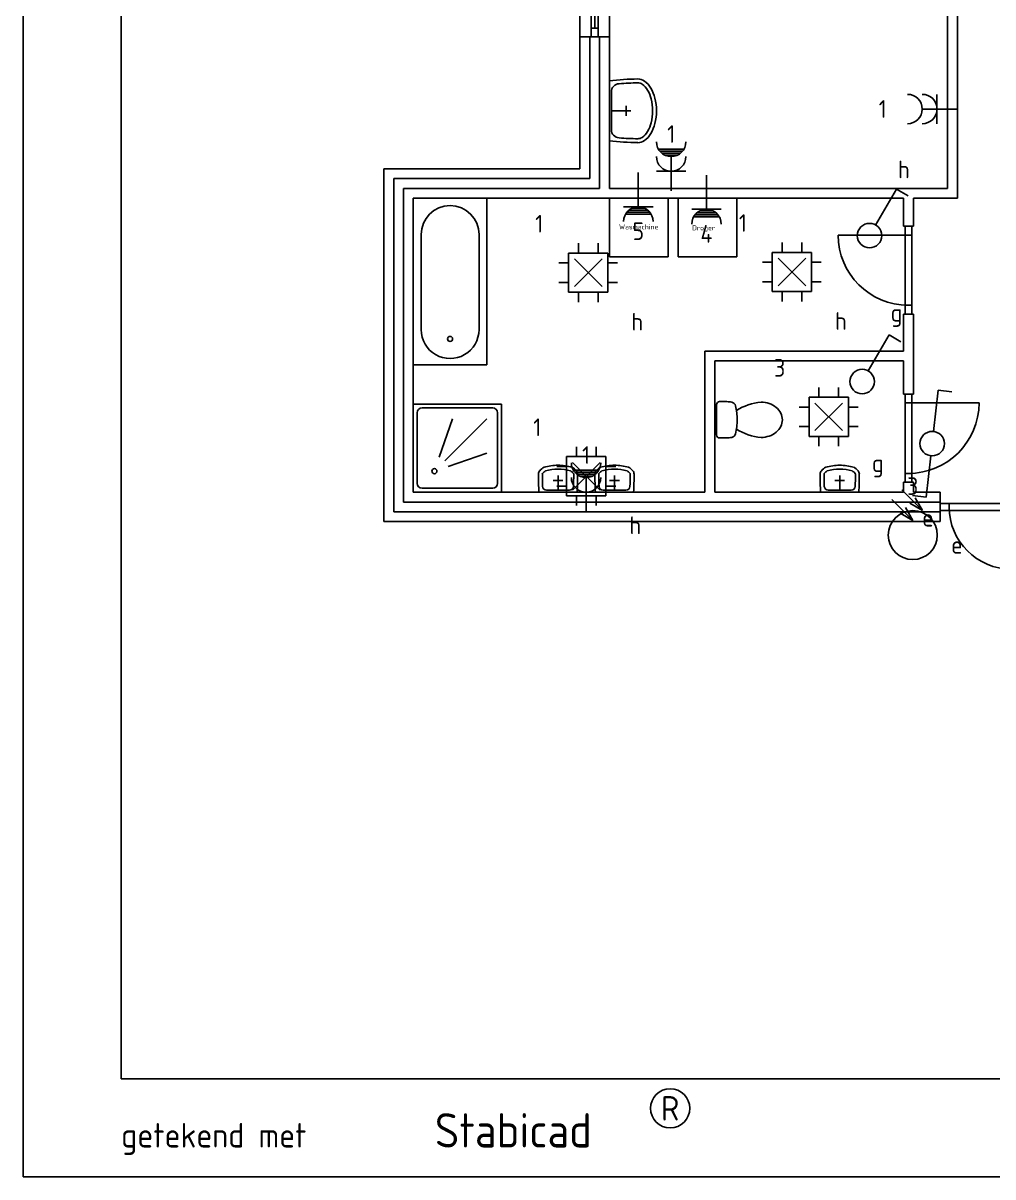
# Model space of a CAD drawing. Header units: millimetres. Extents: x 0 to 29700, y 0 to 21000.
# Drawn here: x 0 to 9892, y 0 to 11771 of the extents above; entities that cross this region are included whole.
import ezdxf
from ezdxf.enums import TextEntityAlignment as Align

# ---------------------------------------------------------------- set-up
doc = ezdxf.new("R2010")
doc.units = ezdxf.units.MM
doc.header["$LTSCALE"] = 100
for name, color, linetype in [('00ATT018', 7, 'Continuous'), ('00KAD025', 2, 'Continuous'), ('00KAD070', 5, 'Continuous'), ('AL21----', 7, 'Continuous'), ('AL22----', 7, 'Continuous'), ('AL31----', 7, 'Continuous'), ('AL32----', 7, 'Continuous'), ('AL74----', 7, 'Continuous'), ('BL$2----', 7, 'Continuous'), ('EL6222--', 3, 'Continuous'), ('EL6311--', 3, 'Continuous'), ('EL6312--', 3, 'Continuous')]:
    doc.layers.add(name, color=color, linetype=linetype)
doc.styles.add('STABICAD-018', font='ISOCP.SHX', dxfattribs={"height": 180})
doc.styles.add('STABICAD-025', font='ISOCP.SHX', dxfattribs={"height": 250})
doc.styles.add('STABICAD-035', font='ISOCP.SHX', dxfattribs={"height": 350})

# ---------------------------------------------------------------- blocks, each defined once
blk = doc.blocks.new('A4-LANDSCAPE')
at = {"layer": '00KAD025', "linetype": 'Continuous'}
for p, q in [((0, 210), (0, 0)), ((0, 0), (297, 0))]:
    blk.add_line(p, q, dxfattribs=at)
blk.add_circle((66, 7), 2, dxfattribs=at)
at = {"layer": '00KAD070', "linetype": 'Continuous'}
for p, q in [((10, 200), (10, 10)), ((10, 10), (287, 10))]:
    blk.add_line(p, q, dxfattribs=at)
at = {"layer": '00KAD025', "linetype": 'Continuous', "style": 'STABICAD-025'}
blk.add_text('R', height=2.5, dxfattribs=at).set_placement((66, 7), align=Align.MIDDLE)
at = {"layer": '00KAD025', "linetype": 'Continuous'}
for s, height, style, p in [('Stabicad', 3.5, 'STABICAD-035', (42, 3)), ('getekend met', 2.5, 'STABICAD-025', (10, 3))]:
    blk.add_text(s, height=height, dxfattribs=dict(at, style=style)).set_placement(p)
blk = doc.blocks.new('*U3', base_point=(9763, 6835))
at = {"color": 0}
for p, q in [((9355, 6870), (9445, 6870)), ((9355, 6800), (9355, 6870)), ((9445, 6870), (9445, 6800)), ((9445, 6870), (10080, 6870)), ((10170, 6870), (10080, 6870)), ((10080, 6870), (10080, 6800)), ((10080, 6835), (10080, 6200)), ((10170, 6800), (10170, 6870)), ((9445, 6800), (9355, 6800)), ((9445, 6800), (10080, 6800)), ((10080, 6800), (10170, 6800))]:
    blk.add_line(p, q, dxfattribs=at)
blk.add_arc((10080, 6835), 635, 180, 270, dxfattribs=at)
blk = doc.blocks.new('*U4', base_point=(9030, 9251))
at = {"color": 0}
for p, q in [((8995, 9699), (8995, 9609)), ((9065, 9699), (8995, 9699)), ((9065, 9609), (9065, 9699)), ((9030, 9609), (8312, 9609)), ((8995, 9609), (9065, 9609)), ((8995, 8892), (8995, 9609)), ((9065, 8892), (9065, 9609)), ((8995, 8802), (8995, 8892)), ((8995, 8892), (9065, 8892)), ((9065, 8892), (9065, 8802)), ((9065, 8802), (8995, 8802))]:
    blk.add_line(p, q, dxfattribs=at)
blk.add_arc((9030, 9609), 717, 180, 270, dxfattribs=at)
blk = doc.blocks.new('114-37M')
at = {"color": 0, "linetype": 'Continuous'}
for p, q in [((-50, 170), (50, 170)), ((0, 20), (0, 220)), ((-307, 0), (307, 0)), ((-192, 20), (192, 20))]:
    blk.add_line(p, q, dxfattribs=at)
for points in [[(325, 290, 0.155337), (304, 357, 0.106738), (230, 424, 0.072991), (130, 464, 0.059466), (0, 480, 0.059466), (-130, 464, 0.072991), (-230, 424, 0.106738), (-304, 357, 0.155337), (-325, 290, 0.155337)], [(285, 290, 0.155337), (271, 333, 0.106738), (210, 390, 0.072991), (121, 426, 0.059466), (0, 440, 0.059466), (-121, 426, 0.072991), (-210, 390, 0.106738), (-271, 333, 0.155337), (-285, 290, 0.155337)]]:
    blk.add_lwpolyline(points, format="xyb", dxfattribs=at)
for centre, radius, start, end in [((2577, 325), 2902, 180.6823, 186.4212), ((2577, 325), 2862, 180.6918, 184.5346), ((-2577, 325), 2862, 355.4654, 359.3082), ((-2577, 325), 2902, 353.5788, 359.3177), ((-192, 105), 85, 184.5346, 270), ((192, 105), 85, 270, 355.4654)]:
    blk.add_arc(centre, radius, start, end, dxfattribs=at)
blk = doc.blocks.new('114-37I')
at = {"color": 0, "linetype": 'Continuous'}
for p, q in [((-1700, 0), (-1700, 750)), ((-1700, 750), (0, 750)), ((0, 0), (0, 750)), ((-1330, 670), (-360, 670)), ((0, 0), (-1700, 0)), ((-360, 80), (-1330, 80))]:
    blk.add_line(p, q, dxfattribs=at)
blk.add_circle((-265, 375), 26, dxfattribs=at)
for centre, start, end in [((-1330, 375), 90, 270), ((-360, 375), 270, 90)]:
    blk.add_arc(centre, 295, start, end, dxfattribs=at)
blk = doc.blocks.new('114-37K')
at = {"color": 0, "linetype": 'Continuous'}
for p, q in [((900, 900), (0, 900)), ((0, 900), (0, 0)), ((810, 860), (90, 860)), ((900, 0), (900, 900)), ((40, 810), (40, 90)), ((264, 357), (399, 750)), ((321, 321), (750, 750)), ((860, 90), (860, 810)), ((357, 264), (750, 399)), ((0, 0), (900, 0)), ((90, 40), (810, 40))]:
    blk.add_line(p, q, dxfattribs=at)
blk.add_circle((215, 215), 26, dxfattribs=at)
for centre, start, end in [((90, 810), 90, 180), ((810, 810), 0, 90), ((90, 90), 180, 270), ((810, 90), 270, 0)]:
    blk.add_arc(centre, 50, start, end, dxfattribs=at)
blk = doc.blocks.new('114-37N')
at = {"color": 0, "linetype": 'Continuous'}
for p, q in [((-50, 120), (50, 120)), ((0, 20), (0, 170)), ((-195, 0), (195, 0)), ((-117, 20), (117, 20))]:
    blk.add_line(p, q, dxfattribs=at)
for centre, radius, start, end in [((-84, 135), 133, 116.0384, 140.8374), ((0, -241), 516, 90, 106.0083), ((0, -241), 516, 73.9917, 90), ((84, 135), 133, 39.1626, 63.9616), ((-127, 178), 73.5, 145.2527, 174.5381), ((2813, 176), 3013, 179.8295, 183.3434), ((-127, 178), 33.5, 147.7957, 171.9781), ((2813, 176), 2973, 179.8719, 182.261), ((-84, 135), 93.2, 118.0492, 139.7589), ((0, -241), 476, 90, 105.556), ((0, -241), 476, 74.444, 90), ((84, 135), 93.2, 40.2411, 61.9508), ((127, 178), 33.5, 8.0219, 32.2043), ((-2813, 176), 2973, 357.739, 0.1281), ((127, 178), 73.5, 5.4619, 34.7473), ((-2813, 176), 3013, 356.6566, 0.1705), ((-117, 60), 40, 182.261, 270), ((117, 60), 40, 270, 357.739)]:
    blk.add_arc(centre, radius, start, end, dxfattribs=at)
blk = doc.blocks.new('*U19', base_point=(9030, 7537))
at = {"color": 0}
for p, q in [((8995, 7987), (8995, 7897)), ((9065, 7987), (8995, 7987)), ((8995, 7897), (9065, 7897)), ((8995, 7177), (8995, 7897)), ((9030, 7897), (9750, 7897)), ((9065, 7897), (9065, 7987)), ((9065, 7177), (9065, 7897)), ((8995, 7087), (8995, 7177)), ((8995, 7177), (9065, 7177)), ((9065, 7087), (8995, 7087)), ((9065, 7177), (9065, 7087))]:
    blk.add_line(p, q, dxfattribs=at)
blk.add_arc((9030, 7897), 720, 270, 0, dxfattribs=at)
blk = doc.blocks.new('114-37O')
at = {"color": 0, "linetype": 'Continuous'}
for p, q in [((-185, 30), (-185, 104)), ((155, 0), (-155, 0)), ((185, 30), (185, 104))]:
    blk.add_line(p, q, dxfattribs=at)
for points in [[(0, 670, 0.116537), (-67, 654, 0.104226), (-127, 606, 0.090519), (-166, 537, 0.082749), (-180, 453, 0.082749)], [(180, 453, 0.082749), (166, 537, 0.090519), (127, 606, 0.104226), (67, 654, 0.116537), (0, 670, 0.116537)]]:
    blk.add_lwpolyline(points, format="xyb", dxfattribs=at)
for centre, radius, start, end in [((389, 507), 572, 185.4721, 212.2561), ((-389, 507), 572, 327.7439, 354.5279), ((164, 87), 350, 169.0987, 177.2225), ((-130, 144), 50, 103.75, 169.0987), ((-11, -343), 552, 88.8789, 103.75), ((11, -343), 552, 76.25, 91.1211), ((130, 144), 50, 10.9013, 76.25), ((-164, 87), 350, 2.7775, 10.9013), ((-155, 30), 30, 180, 270), ((155, 30), 30, 270, 0)]:
    blk.add_arc(centre, radius, start, end, dxfattribs=at)
blk = doc.blocks.new('*U24', base_point=(5830, 12724))
at = {"color": 0}
for p, q in [((5795, 13819, 800), (5795, 13729, 800)), ((5865, 13819, 800), (5795, 13819, 800)), ((5865, 13729, 800), (5865, 13819, 800)), ((5795, 13729, 800), (5865, 13729, 800)), ((5795, 13729, 800), (5795, 11720, 800)), ((5830, 13729, 890), (5830, 11720, 890)), ((5865, 13729, 800), (5865, 11720, 800)), ((5795, 11720, 800), (5795, 11630, 800)), ((5865, 11720, 800), (5795, 11720, 800)), ((5865, 11630, 800), (5865, 11720, 800)), ((5795, 11630, 800), (5865, 11630, 800))]:
    blk.add_line(p, q, dxfattribs=at)
blk = doc.blocks.new('111502')
at = {"color": 0, "linetype": 'Continuous'}
for p, q in [((-1, 2), (-1, 3)), ((1, 2), (1, 3)), ((-2, 2), (-2, -2)), ((2, 2), (-2, 2)), ((-1.41, -1.41), (1.41, 1.41)), ((1.41, -1.41), (-1.41, 1.41)), ((2, -2), (2, 2)), ((-2, 1), (-3, 1)), ((2, 1), (3, 1)), ((-3, -1), (-2, -1)), ((2, -1), (3, -1)), ((-2, -2), (2, -2)), ((-1, -2), (-1, -3)), ((1, -2), (1, -3))]:
    blk.add_line(p, q, dxfattribs=at)
at = {"color": 0, "linetype": 'Continuous', "style": 'STABICAD-018'}
for tag, p in [('PANEL', (0, 6.87)), ('CIRCUIT', (0, 3.87)), ('SUBCIRCUIT', (4.5, 3.87)), ('ARTICLECODE', (0, 0)), ('SWITCHCODE', (5.85, -1))]:
    blk.add_attdef(tag, text='', height=1.8, dxfattribs=at).set_placement(p, align=Align.MIDDLE)
at = {"color": 0, "linetype": 'Continuous', "style": 'STABICAD-018', "flags": 1}
blk.add_attdef('POWERCODE', text='', height=1.8, dxfattribs=at).set_placement((13, 3.87), align=Align.MIDDLE)
blk = doc.blocks.new('111304WD')
at = {"color": 0, "linetype": 'Continuous'}
for p, q in [((1.3, 5.25), (-1.3, 5.25)), ((1.16, 5.05), (-1.16, 5.05)), ((0.96, 4.85), (-0.96, 4.85)), ((-1.5, 4.5), (1.5, 4.5)), ((0.65, 4.65), (-0.65, 4.65)), ((0, 1), (0, 4.5))]:
    blk.add_line(p, q, dxfattribs=at)
blk.add_arc((0, 6), 1.5, 180, 0, dxfattribs=at)
at = {"color": 0, "linetype": 'Continuous', "style": 'STABICAD-018'}
for tag, p in [('PANEL', (0, 11.5)), ('CIRCUIT', (0, 8.5)), ('SUBCIRCUIT', (4.5, 8.5)), ('ARTICLECODE', (0, 0))]:
    blk.add_attdef(tag, text='', height=1.8, dxfattribs=at).set_placement(p, align=Align.MIDDLE)
at = {"color": 0, "linetype": 'Continuous', "style": 'STABICAD-018', "flags": 1}
blk.add_attdef('POWERCODE', text='', height=1.8, dxfattribs=at).set_placement((13, 8.5), align=Align.MIDDLE)
blk = doc.blocks.new('111304AW')
at = {"color": 0, "linetype": 'Continuous'}
for p, q in [((1.3, 5.25), (-1.3, 5.25)), ((1.16, 5.05), (-1.16, 5.05)), ((0.96, 4.85), (-0.96, 4.85)), ((0.65, 4.65), (-0.65, 4.65)), ((0, 1), (0, 4.5)), ((-1.5, 3), (1.5, 3))]:
    blk.add_line(p, q, dxfattribs=at)
for centre in [(0, 6), (0, 4.5)]:
    blk.add_arc(centre, 1.5, 180, 0, dxfattribs=at)
at = {"color": 0, "linetype": 'Continuous', "style": 'STABICAD-018'}
for tag, p in [('PANEL', (0, 11.5)), ('CIRCUIT', (0, 8.5)), ('SUBCIRCUIT', (4.5, 8.5)), ('ARTICLECODE', (0, 0))]:
    blk.add_attdef(tag, text='', height=1.8, dxfattribs=at).set_placement(p, align=Align.MIDDLE)
at = {"color": 0, "linetype": 'Continuous', "style": 'STABICAD-018', "flags": 1}
blk.add_attdef('POWERCODE', text='', height=1.8, dxfattribs=at).set_placement((13, 8.5), align=Align.MIDDLE)
blk = doc.blocks.new('1114A1')
at = {"color": 0, "linetype": 'Continuous'}
for p, q in [((0.62, 3.33), (2.74, 7)), ((2.74, 7), (3.95, 6.3))]:
    blk.add_line(p, q, dxfattribs=at)
blk.add_circle((0, 2.25), 1.25, dxfattribs=at)
at = {"color": 0, "linetype": 'Continuous', "style": 'STABICAD-018'}
for tag, p in [('SWITCHCODE', (3.36, 9)), ('ARTICLECODE', (0, 0))]:
    blk.add_attdef(tag, text='', height=1.8, dxfattribs=at).set_placement(p, align=Align.MIDDLE)
blk = doc.blocks.new('111304A')
at = {"color": 0, "linetype": 'Continuous'}
for p, q in [((0, 1), (0, 4.5)), ((-1.5, 3), (1.5, 3))]:
    blk.add_line(p, q, dxfattribs=at)
for centre in [(0, 6), (0, 4.5)]:
    blk.add_arc(centre, 1.5, 180, 0, dxfattribs=at)
at = {"color": 0, "linetype": 'Continuous', "style": 'STABICAD-018'}
for tag, p in [('PANEL', (0, 11.5)), ('CIRCUIT', (0, 8.5)), ('SUBCIRCUIT', (4.5, 8.5)), ('ARTICLECODE', (0, 0))]:
    blk.add_attdef(tag, text='', height=1.8, dxfattribs=at).set_placement(p, align=Align.MIDDLE)
at = {"color": 0, "linetype": 'Continuous', "style": 'STABICAD-018', "flags": 1}
blk.add_attdef('POWERCODE', text='', height=1.8, dxfattribs=at).set_placement((13, 8.5), align=Align.MIDDLE)
blk = doc.blocks.new('020901')
at = {"color": 0, "linetype": 'Continuous'}
for p, q in [((-2.12, 7.12), (0, 5)), ((-1.12, 8.12), (1, 6)), ((1, 6), (0.25, 7.3)), ((0, 5), (-0.75, 6.3)), ((1, 6), (-0.3, 6.75)), ((0, 5), (-1.3, 5.75))]:
    blk.add_line(p, q, dxfattribs=at)
blk = doc.blocks.new('*U40')
at = {"color": 0, "linetype": 'Continuous'}
blk.add_circle((0, 3.5), 2.5, dxfattribs=at)
blk.add_blockref('020901', (0, 0), dxfattribs=at)
at = {"color": 0, "linetype": 'Continuous', "style": 'STABICAD-018'}
for tag, p in [('PANEL', (0, 11.5)), ('CIRCUIT', (0, 8.5)), ('SUBCIRCUIT', (4.5, 8.5)), ('LIGHTFIXTURECODE', (0, 3.5)), ('SWITCHCODE', (4.5, 2.5))]:
    blk.add_attdef(tag, text='', height=1.8, dxfattribs=at).set_placement(p, align=Align.MIDDLE)
blk = doc.blocks.new('111406')
at = {"color": 0, "linetype": 'Continuous'}
for p, q in [((0.62, 3.33), (2.74, 7)), ((2.74, 7), (3.95, 6.3)), ((-0.62, 1.17), (-2.74, -2.5)), ((-2.74, -2.5), (-3.95, -1.8))]:
    blk.add_line(p, q, dxfattribs=at)
blk.add_circle((0, 2.25), 1.25, dxfattribs=at)
at = {"color": 0, "linetype": 'Continuous', "style": 'STABICAD-018'}
for tag, p in [('SWITCHCODE', (3.42, 9)), ('ARTICLECODE', (0, 0))]:
    blk.add_attdef(tag, text='', height=1.8, dxfattribs=at).set_placement(p, align=Align.MIDDLE)

msp = doc.modelspace()

# ---------------------------------------------------------------- linework, layer by layer
at = {"layer": '00ATT018'}
for p, q in [((5980, 9985), (5980, 9385)), ((6580, 9385), (6580, 9985)), ((6580, 9985), (6680, 9985)), ((6680, 9985), (6680, 9385)), ((7280, 9385), (7280, 9985)), ((5980, 9385), (6580, 9385)), ((6680, 9385), (7280, 9385))]:
    msp.add_line(p, q, dxfattribs=at)
at = {"layer": 'AL21----', "linetype": 'Continuous'}
for p, q in [((5680, 13819), (5680, 11630)), ((5980, 13819), (5980, 11630)), ((5680, 11630), (5680, 10285)), ((5680, 11630), (5980, 11630)), ((5780, 11630), (5780, 10185)), ((5880, 11630), (5880, 10085)), ((5980, 11630), (5980, 10085)), ((9355, 6685), (9355, 6985))]:
    msp.add_line(p, q, dxfattribs=at)
at = {"layer": 'AL21----'}
for p, q in [((3680, 6685), (3680, 10285)), ((3680, 10285), (5680, 10285)), ((3780, 6785), (3780, 10185)), ((3780, 10185), (5780, 10185)), ((3880, 6885), (3880, 10085)), ((3880, 10085), (5880, 10085)), ((3980, 6985), (3980, 9985)), ((3980, 9985), (5980, 9985)), ((5980, 6985), (3980, 6985)), ((6954, 6985), (5980, 6985)), ((8980, 6985), (7054, 6985)), ((9355, 6985), (9080, 6985)), ((5980, 6885), (3880, 6885)), ((9355, 6885), (5980, 6885)), ((5980, 6785), (3780, 6785)), ((9355, 6785), (5980, 6785)), ((5980, 6685), (3680, 6685)), ((9355, 6685), (5980, 6685))]:
    msp.add_line(p, q, dxfattribs=at)
at = {"layer": 'AL22----'}
for p, q in [((9430, 13392), (9430, 10085)), ((9530, 13392), (9530, 9985)), ((5980, 10085), (9430, 10085)), ((5980, 9985), (8980, 9985)), ((9080, 9985), (9530, 9985)), ((9430, 9985), (9530, 9985)), ((6954, 6985), (6954, 8425)), ((6954, 8425), (8980, 8425)), ((7054, 6985), (7054, 8325)), ((7054, 8325), (8980, 8325)), ((8980, 6985), (8980, 7087)), ((8980, 7087), (8980, 6985)), ((9080, 7087), (9080, 6985)), ((3980, 6985), (6954, 6985)), ((7054, 6985), (8980, 6985))]:
    msp.add_line(p, q, dxfattribs=at)
at = {"layer": 'AL22----', "linetype": 'Continuous'}
for p, q in [((8980, 9699), (8980, 9985)), ((8980, 9699), (8980, 9985)), ((9080, 9699), (9080, 9985)), ((9080, 9699), (8980, 9699)), ((9080, 8802), (8980, 8802)), ((8980, 8425), (8980, 8802)), ((8980, 8425), (8980, 8802)), ((9080, 7987), (9080, 8802)), ((8980, 7987), (8980, 8325)), ((8980, 7987), (8980, 8325)), ((9080, 7987), (8980, 7987)), ((9080, 7087), (8980, 7087))]:
    msp.add_line(p, q, dxfattribs=at)

# ---------------------------------------------------------------- block references
at = {"layer": 'AL31----'}
for name, p in [('*U24', (5830, 12724)), ('*U3', (9763, 6835))]:
    msp.add_blockref(name, p, dxfattribs=at)
at = {"layer": 'AL32----'}
for name, p in [('*U4', (9030, 9251)), ('*U19', (9030, 7537))]:
    msp.add_blockref(name, p, dxfattribs=at)
at = {"layer": 'AL74----'}
for name, p, rotation in [('114-37M', (5980, 10876), 270), ('114-37I', (3980, 8284), 270), ('114-37O', (7074, 7724), 270), ('114-37N', (6032, 6985), 2.856381797755603e-12)]:
    msp.add_blockref(name, p, dxfattribs=dict(at, rotation=rotation))
for name, p in [('114-37K', (3980, 6985)), ('114-37N', (5456, 6985)), ('114-37N', (8329, 6985))]:
    msp.add_blockref(name, p, dxfattribs=at)
at = {"layer": 'BL$2----', "xscale": 100, "yscale": 100, "zscale": 100}
msp.add_blockref('A4-LANDSCAPE', (0, 0), dxfattribs=at)
at = {"layer": 'EL6222--', "linetype": 'Continuous'}
ref = msp.add_blockref('111304A', (9621, 10894), dxfattribs=dict(at, xscale=100, yscale=100, zscale=100, rotation=90.00000000000001))
ref.add_attrib('CIRCUIT', '1', dxfattribs={"layer": '0', "color": 1, "linetype": 'Continuous', "height": 180, "style": 'STABICAD-018'}).set_placement((8767, 10895), align=Align.MIDDLE)
ref = msp.add_blockref('111304AW', (6610, 9959), dxfattribs=dict(at, xscale=100, yscale=100, zscale=100))
ref.add_attrib('CIRCUIT', '1', dxfattribs={"layer": '0', "color": 1, "linetype": 'Continuous', "height": 180, "style": 'STABICAD-018'}).set_placement((6610, 10639), align=Align.MIDDLE)
ref = msp.add_blockref('111304WD', (6275, 10347), dxfattribs=dict(at, xscale=100, yscale=100, zscale=100, rotation=180))
ref.add_attrib('CIRCUIT', '5', dxfattribs={"layer": '0', "color": 1, "linetype": 'Continuous', "height": 180, "style": 'STABICAD-018'}).set_placement((6275, 9648), align=Align.MIDDLE)
ref = msp.add_blockref('111304WD', (6970, 10321), dxfattribs=dict(at, xscale=100, yscale=100, zscale=100, rotation=180))
ref.add_attrib('CIRCUIT', '4', dxfattribs={"layer": '0', "color": 1, "linetype": 'Continuous', "height": 180, "style": 'STABICAD-018'}).set_placement((6970, 9621), align=Align.MIDDLE)
ref = msp.add_blockref('111304AW', (5742, 6685), dxfattribs=dict(at, xscale=100, yscale=100, zscale=100))
ref.add_attrib('CIRCUIT', '1', dxfattribs={"layer": '0', "color": 1, "linetype": 'Continuous', "height": 180, "style": 'STABICAD-018'}).set_placement((5742, 7364), align=Align.MIDDLE)
at = {"layer": 'EL6311--', "linetype": 'Continuous'}
ref = msp.add_blockref('1114A1', (8633, 9378), dxfattribs=dict(at, xscale=100, yscale=100, zscale=100))
ref.add_attrib('SWITCHCODE', 'h', dxfattribs={"layer": '0', "color": 1, "linetype": 'Continuous', "height": 180, "style": 'STABICAD-018'}).set_placement((8983, 10278), align=Align.MIDDLE)
ref = msp.add_blockref('111502', (5764, 9225), dxfattribs=dict(at, xscale=100, yscale=100, zscale=100))
ref.add_attrib('CIRCUIT', '1', dxfattribs={"layer": '0', "color": 1, "linetype": 'Continuous', "height": 180, "style": 'STABICAD-018'}).set_placement((5264, 9725), align=Align.MIDDLE)
ref.add_attrib('SWITCHCODE', 'h', dxfattribs={"layer": '0', "color": 1, "linetype": 'Continuous', "height": 180, "style": 'STABICAD-018'}).set_placement((6264, 8725), align=Align.MIDDLE)
ref = msp.add_blockref('111502', (7841, 9232), dxfattribs=dict(at, xscale=100, yscale=100, zscale=100))
ref.add_attrib('CIRCUIT', '1', dxfattribs={"layer": '0', "color": 1, "linetype": 'Continuous', "height": 180, "style": 'STABICAD-018'}).set_placement((7341, 9732), align=Align.MIDDLE)
ref.add_attrib('SWITCHCODE', 'h', dxfattribs={"layer": '0', "color": 1, "linetype": 'Continuous', "height": 180, "style": 'STABICAD-018'}).set_placement((8341, 8732), align=Align.MIDDLE)
ref = msp.add_blockref('1114A1', (8558, 7889), dxfattribs=dict(at, xscale=100, yscale=100, zscale=100))
ref.add_attrib('SWITCHCODE', 'g', dxfattribs={"layer": '0', "color": 1, "linetype": 'Continuous', "height": 180, "style": 'STABICAD-018'}).set_placement((8908, 8789), align=Align.MIDDLE)
ref = msp.add_blockref('111502', (8217, 7754), dxfattribs=dict(at, xscale=100, yscale=100, zscale=100))
ref.add_attrib('CIRCUIT', '3', dxfattribs={"layer": '0', "color": 1, "linetype": 'Continuous', "height": 180, "style": 'STABICAD-018'}).set_placement((7717, 8254), align=Align.MIDDLE)
ref.add_attrib('SWITCHCODE', 'g', dxfattribs={"layer": '0', "color": 1, "linetype": 'Continuous', "height": 180, "style": 'STABICAD-018'}).set_placement((8717, 7254), align=Align.MIDDLE)
ref = msp.add_blockref('111502', (5744, 7148), dxfattribs=dict(at, xscale=100, yscale=100, zscale=100))
ref.add_attrib('CIRCUIT', '1', dxfattribs={"layer": '0', "color": 1, "linetype": 'Continuous', "height": 180, "style": 'STABICAD-018'}).set_placement((5244, 7648), align=Align.MIDDLE)
ref.add_attrib('SWITCHCODE', 'h', dxfattribs={"layer": '0', "color": 1, "linetype": 'Continuous', "height": 180, "style": 'STABICAD-018'}).set_placement((6244, 6648), align=Align.MIDDLE)
at = {"layer": 'EL6312--', "linetype": 'Continuous'}
ref = msp.add_blockref('111406', (9182, 7687), dxfattribs=dict(at, xscale=100, yscale=100, zscale=100, rotation=203.5935044885063))
ref.add_attrib('SWITCHCODE', 'e', dxfattribs={"layer": '0', "color": 1, "linetype": 'Continuous', "height": 180, "style": 'STABICAD-018'}).set_placement((9229, 6725), align=Align.MIDDLE)
ref = msp.add_blockref('*U40', (9074, 6198), dxfattribs=dict(at, xscale=100, yscale=100, zscale=100))
ref.add_attrib('CIRCUIT', '3', dxfattribs={"layer": '0', "color": 1, "linetype": 'Continuous', "height": 180, "style": 'STABICAD-018'}).set_placement((9074, 7048), align=Align.MIDDLE)
ref.add_attrib('SWITCHCODE', 'e', dxfattribs={"layer": '0', "color": 1, "linetype": 'Continuous', "height": 180, "style": 'STABICAD-018'}).set_placement((9524, 6448), align=Align.MIDDLE)

# ---------------------------------------------------------------- texts
at = {"layer": '00ATT018', "char_height": 50, "attachment_point": 1, "style": 'STABICAD-018'}
for s, insert in [('Wasmachine', (6078, 9717)), ('Droger', (6824, 9707))]:
    msp.add_mtext_dynamic_manual_height_columns(s, width=501.62, gutter_width=900, heights=[0], dxfattribs=dict(at, insert=insert))

doc.saveas('drawing.dxf')
